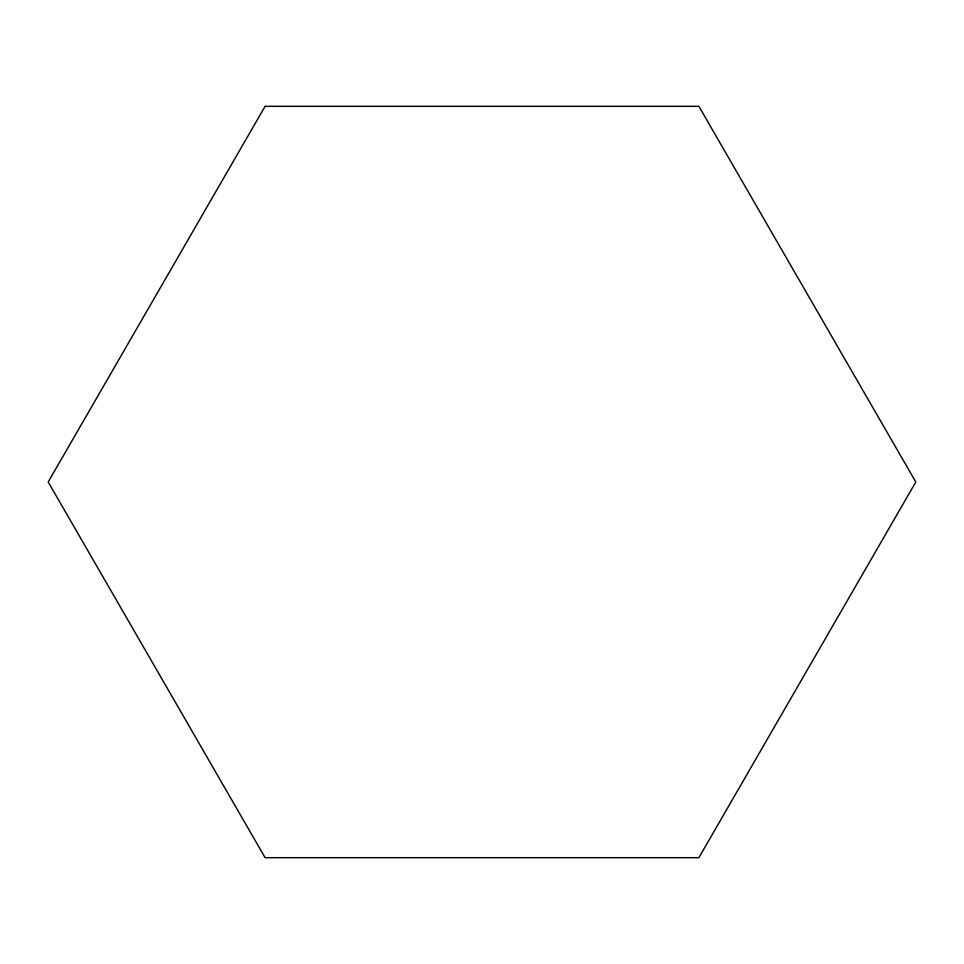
<?xml version="1.0" encoding="UTF-8"?>
<svg xmlns="http://www.w3.org/2000/svg" width="964" height="964" viewBox="0 0 964 964"><rect width="100%" height="100%" fill="white"/><g stroke="black" fill="none" stroke-linecap="round" stroke-linejoin="round"><path stroke-width="1.45" d="M265.1 106.317L48.2 482L265.1 857.683L698.9 857.683L915.8 482L698.9 106.317L265.1 106.317"/></g></svg>
